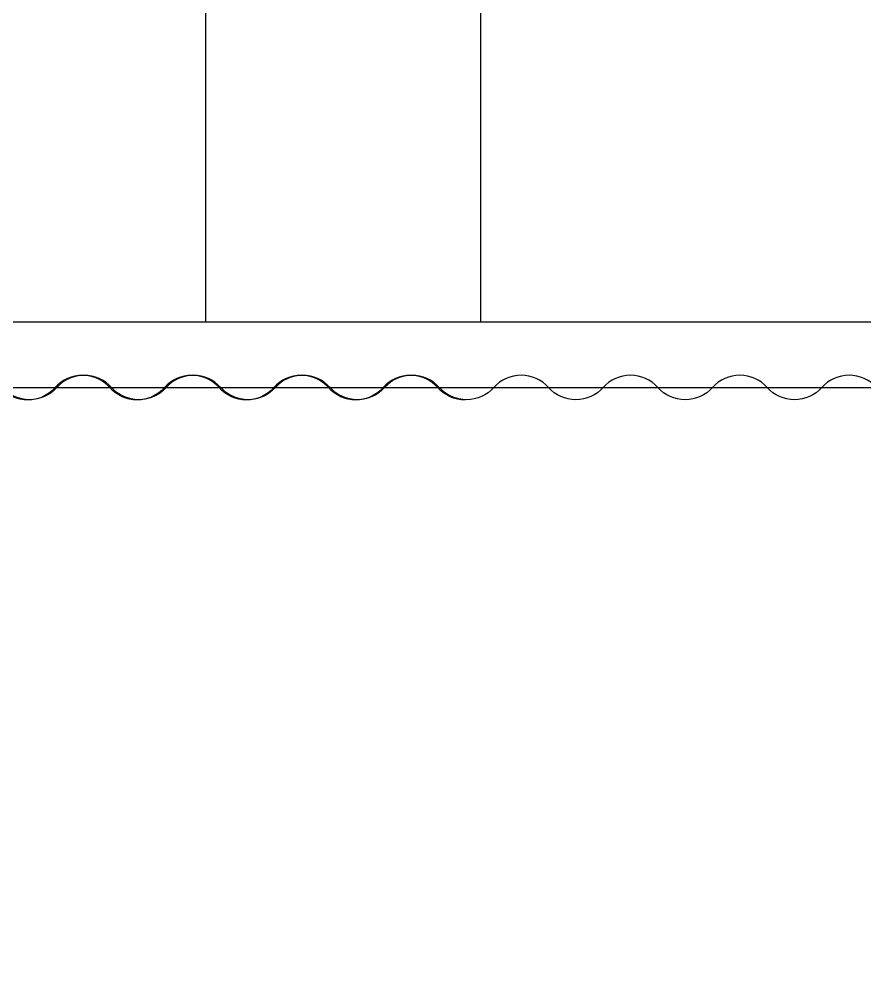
# Model space of a CAD drawing. Header units: inches. Extents: x 1 to 3312, y -950 to 1520.
# Drawn here: x 2242.6 to 2307.2, y 199 to 271.7 of the extents above; entities that cross this region are included whole.
import ezdxf

# ---------------------------------------------------------------- set-up
doc = ezdxf.new("R2010")
doc.units = ezdxf.units.IN
doc.header["$MEASUREMENT"] = 0

msp = doc.modelspace()

# ---------------------------------------------------------------- hatches: boundary and pattern name
at = {"ltscale": 0.5, "true_color": 0x105689}
h = msp.add_hatch(dxfattribs=at)
h.set_pattern_fill('ANSI36', color=146, scale=26.4)
h.set_pattern_definition([(45, (-412.295, -1008.9494), (1.7500893, 6.416994), [8.25, -1.65, 0, -1.65])])
h.paths.add_polyline_path([(2377.05157, 220.36374), (2423.53452, 220.36374), (2423.53452, 235.34418), (2377.05157, 235.34418)], flags=9)
h.paths.add_polyline_path([(2297.81892, 221.59038), (2351.67158, 221.59038), (2351.67158, 229.83322), (2297.81892, 229.83322)], flags=9)
h.paths.add_polyline_path([(2338.13667, 211.75023), (2365.91293, 211.75023), (2365.91293, 219.99307), (2338.13667, 219.99307)], flags=9)
h.paths.add_polyline_path([(2295.0144, 238.21381), (2324.63868, 238.21381), (2324.63868, 248.32859), (2295.0144, 248.32859)], flags=9)
h.paths.add_polyline_path([(2810.60319, 255.08855), (2854.21301, 255.08855), (2854.21301, 263.33139), (2810.60319, 263.33139)], flags=9)
h.paths.add_polyline_path([(2828.76742, 191.05562), (2914.27901, 191.05562), (2914.27901, 199.29846), (2828.76742, 199.29846)], flags=9)
h.paths.add_polyline_path([(2783.37482, 225.60287), (2868.88641, 225.60287), (2868.88641, 233.84571), (2783.37482, 233.84571)], flags=9)
h.paths.add_polyline_path([(3272.96725, 454.33976), (3301.6924, 454.33976), (3301.6924, 458.73315), (3272.96725, 458.73315)], flags=9)
h.paths.add_polyline_path([(3273.44729, 423.84545), (3301.29241, 423.84545), (3301.29241, 428.24174), (3273.44729, 428.24174)], flags=9)
h.paths.add_polyline_path([(3272.8317, 428.90386), (3305.29626, 428.90386), (3305.29626, 433.30015), (3272.8317, 433.30015)], flags=9)
h.paths.add_polyline_path([(3272.65378, 437.65912), (3310.61491, 437.65912), (3310.61491, 442.05542), (3272.65378, 442.05542)], flags=9)
h.paths.add_polyline_path([(3272.96725, 447.49886), (3312.03253, 447.49886), (3312.03253, 451.89225), (3272.96725, 451.89225)], flags=9)
h.paths.add_polyline_path([(3272.66344, 412.67897), (3312.45225, 412.67897), (3312.45225, 417.01731), (3272.66344, 417.01731)], flags=9)
h.paths.add_polyline_path([(3272.67793, 404.07435), (3289.4816, 404.07435), (3289.4816, 408.32574), (3272.67793, 408.32574)], flags=9)
h.paths.add_polyline_path([(3067.78337, 407.87521), (3084.15234, 407.87521), (3084.15234, 412.2715), (3067.78337, 412.2715)], flags=9)
h.paths.add_polyline_path([(3056.16499, 428.75227), (3089.07487, 428.75227), (3089.07487, 433.14566), (3056.16499, 433.14566)], flags=9)
h.paths.add_polyline_path([(3055.98658, 434.42423), (3091.9674, 434.42423), (3091.9674, 438.82052), (3055.98658, 438.82052)], flags=9)
h.paths.add_polyline_path([(3055.98658, 445.43179), (3093.94964, 445.43179), (3093.94964, 449.82808), (3055.98658, 449.82808)], flags=9)
h.paths.add_polyline_path([(3055.98706, 412.47036), (3092.19103, 412.47036), (3092.19103, 416.86376), (3055.98706, 416.86376)], flags=9)
h.paths.add_polyline_path([(3055.98658, 400.77087), (3093.94771, 400.77087), (3093.94771, 405.16717), (3055.98658, 405.16717)], flags=9)
h.paths.add_polyline_path([(2476.77988, -720.63673), (2701.29849, -720.63673), (2701.29849, -649.34096), (2476.77988, -649.34096)], flags=9)
h.paths.add_polyline_path([(2783.54271, -924.37996), (2886.88241, -924.37996), (2886.88241, -909.39952), (2783.54271, -909.39952)], flags=9)
h.paths.add_polyline_path([(2612.28279, -923.36801), (2696.17602, -923.36801), (2696.17602, -913.53403), (2612.28279, -913.53403)], flags=9)
h.paths.add_polyline_path([(2612.51222, -912.24614), (2690.63396, -912.24614), (2690.63396, -902.41215), (2612.51222, -902.41215)], flags=9)
h.paths.add_polyline_path([(2612.51222, -900.27654), (2660.63722, -900.27654), (2660.63722, -890.44256), (2612.51222, -890.44256)], flags=9)
h.paths.add_polyline_path([(2612.32341, -866.47185), (2640.64047, -866.47185), (2640.64047, -856.63786), (2612.32341, -856.63786)], flags=9)
h.paths.add_polyline_path([(2612.32341, -855.39047), (2652.13136, -855.39047), (2652.13136, -845.55648), (2612.32341, -845.55648)], flags=9)
h.paths.add_polyline_path([(2612.45688, -833.24104), (2746.85141, -833.24104), (2746.85141, -823.40705), (2612.45688, -823.40705)], flags=9)
h.paths.add_polyline_path([(2612.51222, -845.51979), (2758.76873, -845.51979), (2758.76873, -835.68581), (2612.51222, -835.68581)], flags=9)
h.paths.add_polyline_path([(2612.45688, -823.09959), (2766.48357, -823.09959), (2766.48357, -813.26561), (2612.45688, -813.26561)], flags=9)
h.paths.add_polyline_path([(2612.45688, -812.01815), (2753.16977, -812.01815), (2753.16977, -802.18416), (2612.45688, -802.18416)], flags=9)
h.paths.add_polyline_path([(2612.51222, -800.93351), (2754.20167, -800.93351), (2754.20167, -791.09953), (2612.51222, -791.09953)], flags=9)
h.paths.add_polyline_path([(2612.51222, -788.90205), (2692.70427, -788.90205), (2692.70427, -779.06807), (2612.51222, -779.06807)], flags=9)
h.paths.add_polyline_path([(2612.28422, -778.30892), (2705.4255, -778.30892), (2705.4255, -768.47493), (2612.28422, -768.47493)], flags=9)
h.paths.add_polyline_path([(2462.27461, -922.30916), (2527.26484, -922.30916), (2527.26484, -912.47517), (2462.27461, -912.47517)], flags=9)
h.paths.add_polyline_path([(2462.27461, -911.33325), (2543.8957, -911.33325), (2543.8957, -901.49926), (2462.27461, -901.49926)], flags=9)
h.paths.add_polyline_path([(2462.0597, -899.13067), (2515.73157, -899.13067), (2515.73157, -889.29669), (2462.0597, -889.29669)], flags=9)
h.paths.add_polyline_path([(2462.49264, -864.70511), (2523.76868, -864.70511), (2523.76868, -854.87113), (2462.49264, -854.87113)], flags=9)
h.paths.add_polyline_path([(2462.27454, -854.24229), (2539.12024, -854.24229), (2539.12024, -844.40831), (2462.27454, -844.40831)], flags=9)
h.paths.add_polyline_path([(2462.0597, -844.58294), (2573.72962, -844.58294), (2573.72962, -834.74896), (2462.0597, -834.74896)], flags=9)
h.paths.add_polyline_path([(2462.0597, -821.44444), (2508.52129, -821.44444), (2508.52129, -811.61045), (2462.0597, -811.61045)], flags=9)
h.paths.add_polyline_path([(2462.0597, -833.61374), (2535.50696, -833.61374), (2535.50696, -823.77975), (2462.0597, -823.77975)], flags=9)
h.paths.add_polyline_path([(2462.05976, -811.00026), (2513.71666, -811.00026), (2513.71666, -801.16627), (2462.05976, -801.16627)], flags=9)
h.paths.add_polyline_path([(2462.05976, -798.00921), (2504.82994, -798.00921), (2504.82994, -788.17523), (2462.05976, -788.17523)], flags=9)
h.paths.add_polyline_path([(2462.05976, -775.84739), (2608.16328, -775.84739), (2608.16328, -766.01341), (2462.05976, -766.01341)], flags=9)
h.paths.add_polyline_path([(2462.05976, -786.35302), (2505.19127, -786.35302), (2505.19127, -776.51903), (2462.05976, -776.51903)], flags=9)
h.paths.add_polyline_path([(2752.77591, -615.3508), (2850.97509, -615.3508), (2850.97509, -586.96608), (2752.77591, -586.96608)], flags=9)
h.paths.add_polyline_path([(2844.95289, 113.4854), (2844.95289, 24.18785), (2895.47935, 33.26723), (2865.57964, 63.16694), (2865.57964, 116.80738)])

# ---------------------------------------------------------------- linework, layer by layer
at = {"color": 252, "ltscale": 0.5, "true_color": 0x939598}
for p, q in [((2555.83484, 248.5589), (2224.83484, 248.5589)), ((2276.83484, 248.5589), (2256.83484, 248.5589))]:
    msp.add_line(p, q, dxfattribs=at)
at = {"color": 5}
msp.add_line((2234.83484, 243.5589), (2557.83484, 243.5589), dxfattribs=at)
at = {"color": 252, "ltscale": 0.5, "true_color": 0x939598}
msp.add_lwpolyline([(2256.83484, 248.5589), (2256.83484, 284.5589), (2277.83484, 284.5589), (2277.83484, 248.5589)], dxfattribs=at)
at = {"color": 5}
for points in [[(2276.64468, 242.61272, -0.21414818), (2274.55771, 243.54952, 0.44888183), (2270.38378, 243.54952, -0.44888183), (2266.20984, 243.54952, 0.44888183), (2262.03591, 243.54952, -0.44888183), (2257.86197, 243.54952, 0.44888183), (2253.68804, 243.54952, -0.44888183), (2249.51411, 243.54952, 0.44888183), (2245.34017, 243.54952, -0.44888183), (2241.16624, 243.54952, 0.22928683), (2238.91816, 244.48167, 0.18806061), (2237.11083, 243.5589, -0.10322434), (2236.1943, 242.87917, -0.10322434)], [(2308.06771, 243.5589, 0.44888183), (2303.89378, 243.5589, -0.44888183), (2299.71984, 243.5589, 0.44888183), (2295.54591, 243.5589, -0.44888183), (2291.37197, 243.5589, 0.44888183), (2287.19804, 243.5589, -0.44888183), (2283.02411, 243.5589, 0.44888183), (2278.85017, 243.5589, -0.44888183), (2274.67624, 243.5589, 0.44888183), (2270.5023, 243.5589, -0.44888183), (2266.32837, 243.5589, 0.44888183), (2262.15444, 243.5589, -0.44888183), (2257.9805, 243.5589, 0.44888183), (2253.80657, 243.5589, -0.44888183), (2249.63263, 243.5589, 0.44888183), (2245.4587, 243.5589, -0.44888183), (2241.28477, 243.5589, 0.44888183)]]:
    msp.add_lwpolyline(points, format="xyb", dxfattribs=at)
msp.add_lwpolyline([(2234.85361, 243.54952), (2276.64468, 243.54952)], dxfattribs=at)

doc.saveas('drawing.dxf')
